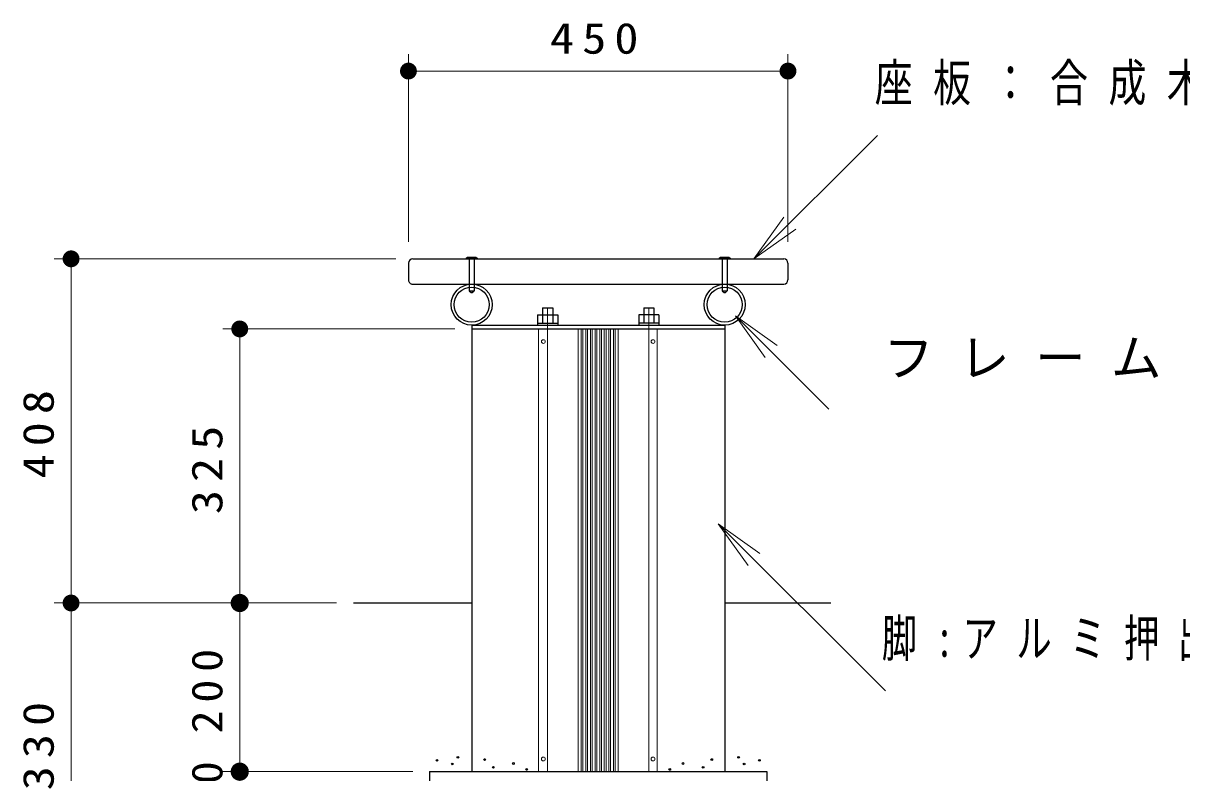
# Model space of a CAD drawing. Units: millimetres on the paper, scale 1:20. Extents: x -365 to 0, y -12 to 257.
# Drawn here: x -113.1 to -44.4, y 81 to 125.4 of the extents above; entities that cross this region are included whole.
import ezdxf

# ---------------------------------------------------------------- set-up
doc = ezdxf.new("R2010")
doc.units = ezdxf.units.MM
doc.linetypes.add('USER2', pattern=[6, 3, -1, 1, -1])
doc.layers.add('LY_1', color=7, linetype='Continuous', lineweight=25)
doc.styles.add('ＭＳ ゴシック', font='')
doc.styles.get('ＭＳ ゴシック').set_extended_font_data('MS Gothic')

# ---------------------------------------------------------------- blocks, each defined once
blk = doc.blocks.new('open_arrow')
at = {"color": 0, "linetype": 'Continuous', "lineweight": -2}
blk.add_lwpolyline([(7.5, 1.25), (0, 0), (7.5, -1.25)], dxfattribs=at)
blk = doc.blocks.new('filled_dot')
at = {"color": 0, "linetype": 'Continuous', "lineweight": -2, "const_width": 1.25}
blk.add_lwpolyline([(-0.625, 0, 1), (0.625, 0, 1)], format="xyb", close=True, dxfattribs=at)

msp = doc.modelspace()

# ---------------------------------------------------------------- linework, layer by layer
at = {"layer": 'LY_1', "lineweight": 13}
for p, q in [((-90.274, 112.426), (-90.274, 123.559)), ((-67.774, 112.426), (-67.774, 123.559)), ((-90.274, 122.559), (-67.774, 122.559)), ((-69.789, 111.426), (-62.472, 118.743)), ((-91.024, 111.426), (-111.274, 111.426)), ((-110.274, 91.021), (-110.274, 111.426)), ((-70.891, 108.051), (-65.353, 102.513)), ((-87.524, 107.271), (-101.274, 107.271)), ((-100.274, 91.021), (-100.274, 107.271)), ((-82.574, 107.271), (-82.574, 81.021)), ((-82.024, 107.271), (-82.024, 81.021)), ((-80.212, 107.271), (-80.212, 81.021)), ((-80.037, 107.271), (-80.037, 81.021)), ((-79.937, 107.271), (-79.937, 81.021)), ((-79.762, 107.271), (-79.762, 81.021)), ((-79.662, 107.271), (-79.662, 81.021)), ((-79.487, 107.271), (-79.487, 81.021)), ((-79.387, 107.271), (-79.387, 81.021)), ((-79.212, 107.271), (-79.212, 81.021)), ((-79.112, 107.271), (-79.112, 81.021)), ((-78.937, 107.271), (-78.937, 81.021)), ((-78.837, 107.271), (-78.837, 81.021)), ((-78.662, 107.271), (-78.662, 81.021)), ((-78.562, 107.271), (-78.562, 81.021)), ((-78.387, 107.271), (-78.387, 81.021)), ((-78.287, 107.271), (-78.287, 81.021)), ((-78.112, 107.271), (-78.112, 81.021)), ((-78.012, 107.271), (-78.012, 81.021)), ((-77.837, 107.271), (-77.837, 81.021)), ((-76.024, 107.271), (-76.024, 81.021)), ((-75.524, 107.271), (-75.524, 81.021)), ((-71.91, 95.72), (-61.999, 85.809)), ((-94.532, 91.021), (-111.274, 91.021)), ((-94.532, 91.021), (-111.274, 91.021)), ((-110.274, 74.521), (-110.274, 91.021)), ((-100.274, 81.021), (-100.274, 91.021)), ((-90.024, 81.021), (-101.274, 81.021)), ((-100.274, 79.521), (-100.274, 81.021))]:
    msp.add_line(p, q, dxfattribs=at)
at = {"layer": 'LY_1'}
for p, q in [((-90.024, 111.426), (-68.024, 111.426)), ((-86.849, 111.476), (-86.774, 111.526)), ((-86.849, 111.476), (-86.199, 111.476)), ((-86.849, 111.476), (-86.849, 111.426)), ((-86.774, 111.526), (-86.274, 111.526)), ((-86.674, 111.426), (-86.674, 109.538)), ((-86.374, 111.426), (-86.374, 109.538)), ((-86.274, 111.526), (-86.199, 111.476)), ((-86.199, 111.476), (-86.199, 111.426)), ((-71.849, 111.476), (-71.774, 111.526)), ((-71.849, 111.476), (-71.199, 111.476)), ((-71.849, 111.476), (-71.849, 111.426)), ((-71.774, 111.526), (-71.274, 111.526)), ((-71.674, 111.426), (-71.674, 109.538)), ((-71.374, 111.426), (-71.374, 109.538)), ((-71.274, 111.526), (-71.199, 111.476)), ((-71.199, 111.476), (-71.199, 111.426)), ((-90.274, 111.176), (-90.274, 110.176)), ((-67.774, 111.176), (-67.774, 110.176)), ((-90.024, 109.926), (-68.024, 109.926)), ((-86.674, 109.538), (-86.562, 109.426)), ((-86.674, 109.538), (-86.374, 109.538)), ((-86.562, 109.426), (-86.487, 109.426)), ((-86.487, 109.426), (-86.374, 109.538)), ((-71.674, 109.538), (-71.562, 109.426)), ((-71.674, 109.538), (-71.374, 109.538)), ((-71.562, 109.426), (-71.487, 109.426)), ((-71.487, 109.426), (-71.374, 109.538)), ((-82.624, 108.111), (-82.624, 107.496)), ((-82.624, 108.111), (-81.424, 108.111)), ((-82.324, 108.521), (-82.324, 107.611)), ((-82.324, 108.521), (-81.724, 108.521)), ((-81.724, 108.521), (-81.724, 107.611)), ((-81.424, 108.111), (-81.424, 107.496)), ((-76.624, 108.111), (-76.624, 107.496)), ((-75.424, 108.111), (-76.624, 108.111)), ((-76.324, 108.521), (-76.324, 107.611)), ((-76.324, 108.521), (-75.724, 108.521)), ((-75.724, 108.521), (-75.724, 107.611)), ((-75.424, 108.111), (-75.424, 107.496)), ((-86.524, 107.496), (-86.524, 81.021)), ((-86.524, 107.496), (-71.524, 107.496)), ((-86.524, 107.271), (-71.524, 107.271)), ((-82.624, 107.611), (-81.424, 107.611)), ((-75.424, 107.611), (-76.624, 107.611)), ((-71.524, 107.496), (-71.524, 81.021)), ((-93.532, 91.021), (-86.524, 91.021)), ((-71.524, 91.021), (-65.241, 91.021)), ((-89.024, 81.021), (-69.024, 81.021)), ((-89.024, 81.021), (-89.024, 74.521)), ((-69.024, 81.021), (-69.024, 74.521))]:
    msp.add_line(p, q, dxfattribs=at)
at = {"layer": 'LY_1', "linetype": 'USER2', "lineweight": 13}
for p, q in [((-82.024, 108.464), (-82.024, 107.271)), ((-76.024, 108.464), (-76.024, 107.271))]:
    msp.add_line(p, q, dxfattribs=at)
at = {"layer": 'LY_1'}
for centre, radius in [((-86.524, 108.711), 1.215), ((-71.524, 108.711), 1.215), ((-86.524, 108.711), 1.04), ((-71.524, 108.711), 1.04), ((-88.583, 81.691), 0.05), ((-87.344, 81.873), 0.05), ((-85.758, 81.741), 0.05), ((-72.291, 81.741), 0.05), ((-70.705, 81.873), 0.05), ((-69.466, 81.691), 0.05), ((-87.674, 81.476), 0.05), ((-85.24, 81.281), 0.05), ((-84.048, 81.505), 0.05), ((-83.265, 81.151), 0.05), ((-74.783, 81.151), 0.05), ((-74, 81.505), 0.05), ((-72.808, 81.281), 0.05), ((-70.374, 81.476), 0.05)]:
    msp.add_circle(centre, radius, dxfattribs=at)
at = {"layer": 'LY_1', "lineweight": 13}
for centre in [(-82.274, 106.521), (-75.774, 106.521), (-82.274, 81.771), (-75.774, 81.771)]:
    msp.add_circle(centre, 0.113, dxfattribs=at)
at = {"layer": 'LY_1'}
for centre, start, end in [((-90.024, 111.176), 90, 180), ((-68.024, 111.176), 0, 90), ((-90.024, 110.176), 179.99999, 270), ((-68.024, 110.176), 270, 0)]:
    msp.add_arc(centre, 0.25, start, end, dxfattribs=at)

# ---------------------------------------------------------------- block references
at = {"layer": 'LY_1', "lineweight": 13, "xscale": 0.4, "yscale": 0.4}
msp.add_blockref('filled_dot', (-90.274, 122.559), dxfattribs=at)
at = {"layer": 'LY_1', "lineweight": 13}
for name, p, xscale, yscale, rotation in [('filled_dot', (-67.774, 122.559), 0.4, 0.4, 180), ('open_arrow', (-69.789, 111.426), 0.4, 0.4, 45), ('filled_dot', (-110.274, 111.426), 0.4, 0.4, 270), ('open_arrow', (-70.891, 108.051), 0.4, 0.4, 315), ('filled_dot', (-100.274, 107.271), 0.4, 0.4, 270), ('open_arrow', (-71.91, 95.72), 0.4, 0.4, 315), ('filled_dot', (-110.274, 91.021), 0.4, 0.4, 90), ('filled_dot', (-110.274, 91.021), 0.4, 0.4, 270), ('filled_dot', (-100.274, 91.021), 0.431, 0.431, 270), ('filled_dot', (-100.274, 91.021), 0.4, 0.4, 90), ('filled_dot', (-100.274, 81.021), 0.431, 0.431, 270)]:
    msp.add_blockref(name, p, dxfattribs=dict(at, xscale=xscale, yscale=yscale, rotation=rotation))

# ---------------------------------------------------------------- texts
at = {"layer": 'LY_1', "style": 'ＭＳ ゴシック'}
for s, insert, char_height, attachment_point in [('\\T1.33;\\W1.15;450', (-79.024, 123.559), 1.833, 8), ('\\T1.54;\\W0.75;座板：合成木材\u300030t', (-62.635, 121.743), 2.199, 4), ('\\T1.5;フレーム:40ASGP', (-62.127, 105.513), 2.199, 4), ('\\T1.52;\\W0.7;脚:アルミ押出化粧材', (-62.212, 88.809), 2.199, 4)]:
    msp.add_mtext(s, dxfattribs=dict(at, insert=insert, char_height=char_height, attachment_point=attachment_point))
at = {"layer": 'LY_1', "char_height": 1.833, "attachment_point": 8, "rotation": 90, "style": 'ＭＳ ゴシック'}
for s, insert in [('\\T1.33;\\W1.15;408', (-111.274, 101.261)), ('\\T1.33;\\W1.15;325', (-101.274, 99.146)), ('\\T1.33;\\W1.1;200', (-101.274, 86.021)), ('\\T1.33;\\W1.15;330', (-111.274, 82.771)), ('\\T1.34;\\W1.1;30', (-101.274, 80.271))]:
    msp.add_mtext(s, dxfattribs=dict(at, insert=insert))

doc.saveas('drawing.dxf')
